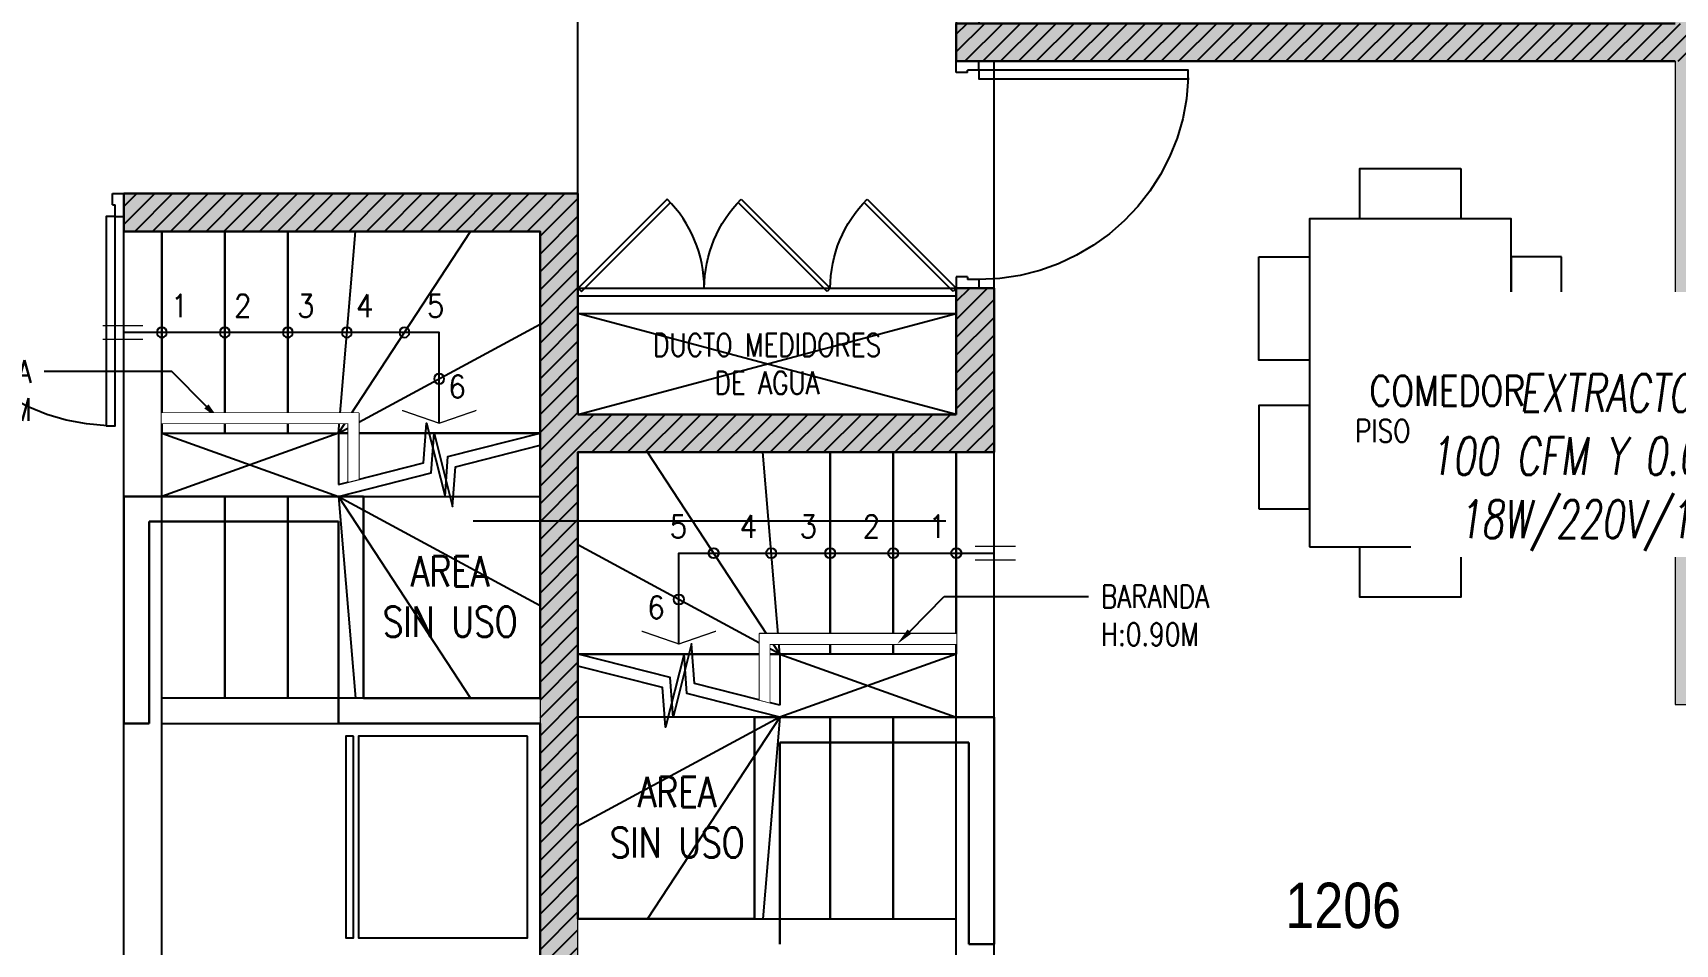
# Model space of a CAD drawing. Header units: millimetres. Extents: x 98 to 155, y -181 to 127.
# Drawn here: x 139.18 to 145.69, y -30.06 to -26.45 of the extents above; entities that cross this region are included whole.
import ezdxf
from ezdxf import colors
from ezdxf.entities.mleader import LeaderData, LeaderLine
from ezdxf.enums import TextEntityAlignment as Align
from ezdxf.math import Vec2, Vec3

# ---------------------------------------------------------------- set-up
doc = ezdxf.new("R2010")
doc.units = ezdxf.units.MM
doc.header["$LTSCALE"] = 15
doc.set_wipeout_variables(frame=1)
for name, pattern in [('CENTER', [2, 1.25, -0.25, 0.25, -0.25]), ('HIDDEN', [0.375, 0.25, -0.125]), ('HIDDEN2', [0.1875, 0.125, -0.0625]), ('X-REF_DP_Arquitectura$0$HIDDEN', [0.375, 0.25, -0.125])]:
    doc.linetypes.add(name, pattern=pattern)
doc.layers.get('0').update_dxf_attribs({"color": 250})
for name, color, linetype in [('A-BARANDAS', 250, 'Continuous'), ('A-CORTE', 250, 'CENTER'), ('A-LINEAS', 250, 'Continuous'), ('A-MOBILIARIO', 250, 'Continuous'), ('A-MURO BAJO', 250, 'Continuous'), ('A-NUMERACIONDEP', 251, 'Continuous'), ('A-PROYECCIONES INT.', 250, 'HIDDEN2'), ('A-TEXTO-ACABADO PISO', 250, 'Continuous'), ('A_30_Equipamiento', 250, 'Continuous'), ('A_50_TextoAmbiente', 252, 'Continuous'), ('A_50_TextoIndicaciones', 250, 'Continuous'), ('A_50_Vigas', 250, 'X-REF_DP_Arquitectura$0$HIDDEN'), ('A_60_HatchEstructuras', 250, 'Continuous'), ('L6 Linea fina', 141, 'Continuous'), ('MURO CF 60', 250, 'Continuous')]:
    doc.layers.add(name, color=color, linetype=linetype)
doc.layers.add('A-MUROS', color=252, linetype='Continuous', lineweight=30)
doc.layers.add('A_20_Estructuras', color=250, linetype='Continuous', lineweight=18)
doc.styles.add('JNV ING', font='romans.shx', dxfattribs={"width": 0.7, "oblique": 8, "height": 0.15})
doc.styles.add('R80', font='ARIALN.TTF', dxfattribs={"height": 2.03})
doc.styles.add('ROMANS', font='romans.shx', dxfattribs={"width": 0.8})
doc.styles.add('TXT_COTAS', font='romans.shx', dxfattribs={"width": 0.8})
pattern_1 = [(45, (128.671876, -2.083635), (-0.03535534, 0.03535534), [])]

# ---------------------------------------------------------------- blocks, each defined once
blk = doc.blocks.new('EF-P112')
at = {"layer": 'A_60_HatchEstructuras'}
h = blk.add_hatch(color=256, dxfattribs=at)
h.dxf.hatch_style = 1
h.paths.add_polyline_path([(-1.6, -4.3), (-3.75, -4.3), (-3.75, -4.45), (-3.3, -4.45), (-3.3, -6.05), (-3.1, -6.05), (-3.1, -4.45), (-1.75, -4.45), (-1.75, -5.5), (-1.6, -5.5)], flags=17)
h.paths.add_polyline_path([(-1.6, -8.35), (-1.7468, -8.35), (-1.75, -8.35), (-1.75, -9.4), (-3.1, -9.4), (-3.1, -7.8), (-3.3, -7.8), (-3.3, -9.4), (-3.75, -9.4), (-3.75, -9.55), (-1.6, -9.55)], flags=17)
h.paths.add_polyline_path([(-4.5, -7), (-1.75, -7), (-1.75, -7.6), (-1.6, -7.6), (-1.6, -7), (1.2, -7), (1.2, -10.95), (1.15, -10.95), (1.15, -11.05), (1.35, -11.05), (1.35, -2.8), (1.15, -2.8), (1.15, -2.9), (1.2, -2.9), (1.2, -6.85), (-1.6, -6.85), (-1.6, -6.25), (-1.75, -6.25), (-1.75, -6.85), (-4.5, -6.85), (-4.5, -4.3), (-4.65, -4.3), (-4.65, -6.85), (-7.5001, -6.85), (-7.5001, -7), (-4.65, -7), (-4.65, -9.55), (-4.5, -9.55)])
h = blk.add_hatch(color=256, dxfattribs=at)
h.dxf.hatch_style = 1
h.paths.add_polyline_path([(-9, -7.525), (-10.8, -7.525), (-10.8, -7.675), (-10.65, -7.675), (-10.65, -7.675), (-9.15, -7.675), (-9.15, -13.79), (-9, -13.79), (-9, -8.55), (-7.35, -8.55), (-7.35, -7.9), (-7.5, -7.9), (-7.5, -8.4), (-9, -8.4)])
h.paths.add_polyline_path([(-10.65, -10.625), (-10.8, -10.625), (-10.8, -13.85), (-10.5, -13.85), (-10.5, -13.7), (-10.65, -13.7)])
h.paths.add_polyline_path([(-7.35, -11.4), (-7.5, -11.4), (-7.5, -13.7), (-7.65, -13.7), (-7.65, -13.85), (-7.35, -13.85)])
at = {"layer": 'A_20_Estructuras'}
blk.add_lwpolyline([(-7.5001, -6.85), (-7.5001, -7), (-4.65, -7), (-4.65, -9.55), (-4.5, -9.55), (-4.5, -7), (-1.75, -7), (-1.75, -7.6), (-1.6, -7.6), (-1.6, -7), (1.2, -7), (1.2, -10.95), (1.15, -10.95), (1.15, -11.05), (1.35, -11.05), (1.35, -2.8)], dxfattribs=at)
blk.add_lwpolyline([(-9, -7.525), (-10.8, -7.525), (-10.8, -7.675), (-10.65, -7.675), (-10.65, -7.675), (-9.15, -7.675), (-9.15, -13.79), (-9, -13.79), (-9, -8.55), (-7.35, -8.55), (-7.35, -7.9), (-7.5, -7.9), (-7.5, -8.4), (-9, -8.4)], close=True, dxfattribs=at)
at = {"layer": 'A_50_Vigas'}
for p, q in [((-9, -8, 0), (-7.5, -8, 0)), ((-9.15, -9.525), (-10.65, -9.525)), ((-9, -10.4), (-7.5, -10.4))]:
    blk.add_line(p, q, dxfattribs=at)
for points in [[(-9, -7.525), (-9, -6.325)], [(-7.35, -7.9), (-7.35, -7)], [(-10.8, -10.625), (-10.8, -7.675)], [(-10.65, -10.625), (-10.65, -7.675)], [(-7.5, -11.4), (-7.5, -8.55)], [(-7.35, -11.4), (-7.35, -8.55)]]:
    blk.add_lwpolyline(points, dxfattribs=at)
blk = doc.blocks.new('*U145')
for p, q in [((0.01, 0.855), (0.01, 0.9)), ((0.055, 0.855), (0.01, 0.855)), ((0.1, 0.865), (0.055, 0.865)), ((0.055, 0.855), (0.055, 0.865)), ((0.1, 0.865), (0.1, 0.9)), ((0.055, 0.045), (0.01, 0.045)), ((0.01, 0.045), (0.01, 0)), ((0.055, 0.045), (0.055, 0.035)), ((0.1, 0.035), (0.055, 0.035)), ((0.1, 0.035), (0.1, 0))]:
    blk.add_line(p, q)
blk.add_lwpolyline([(0.93, 0.07), (0.93, 0.035), (0.1, 0.035), (0.1, 0.07)], close=True)
at = {"linetype": 'HIDDEN2'}
blk.add_arc((0.0995, 0.0339), 0.8311, 2.23015, 89.96723, dxfattribs=at)
blk = doc.blocks.new('ESC1')
at = {"layer": 'A-BARANDAS'}
blk.add_lwpolyline([(-0.76, 0.9923), (-0.76, 0.76), (-1.5, 0.76), (-1.5, 0.72), (-0.72, 0.72), (-0.72, 0.9821)], dxfattribs=at)
at = {"layer": 'A-LINEAS', "linetype": 'Continuous'}
for points in [[(-0.8, 1.05), (-0.4323, 0.9569), (-0.4206, 0.7993), (-0.347, 1.0901), (-0.3353, 0.9324), (0, 0.8475)], [(-0.8, 1.0024), (-0.4622, 0.9169), (-0.4506, 0.7592), (-0.377, 1.0501), (-0.3653, 0.8924), (-0.0003, 0.8)], [(-0.4, 0.7601), (-0.4, 0.4), (-1.65, 0.4)]]:
    blk.add_lwpolyline(points, dxfattribs=at)
at = {"layer": 'A-LINEAS', "const_width": 0.005}
for points in [[(-0.2526, 0.7092), (-0.4, 0.7601), (-0.5474, 0.7092)], [(-1.5742, 0.4271), (-1.7349, 0.4271)], [(-1.5742, 0.3729), (-1.7349, 0.3729)]]:
    blk.add_lwpolyline(points, dxfattribs=at)
at = {"layer": 'A-LINEAS', "linetype": 'Continuous'}
for centre in [(-0.4, 0.5839), (-1.5, 0.4), (-1.25, 0.4), (-1, 0.4), (-0.7663, 0.4), (-0.5381, 0.4)]:
    blk.add_circle(centre, 0.02, dxfattribs=at)
at = {"layer": 'A-MURO BAJO'}
for points in [[(-0.0003, 0.8), (-0.8, 0.8), (-0.8, 1.0024)], [(-0.8, 0.8), (-0.7326, 0)], [(-0.8, 0.8), (-0.2763, 0)], [(-0.8, 0.8), (0, 0.3675)]]:
    blk.add_lwpolyline(points, dxfattribs=at)
for points in [[(-1.5, 0.8), (-1.25, 0.8), (-1.25, 0), (-1.5, 0)], [(-1.25, 0.8), (-1, 0.8), (-1, 0), (-1.25, 0)], [(-1, 0.8), (0, 0.8), (0, 0), (-1, 0)]]:
    blk.add_lwpolyline(points, close=True, dxfattribs=at)
at = {"layer": 'A-PROYECCIONES INT.'}
for points in [[(-1.5, 1.05), (-1.25, 1.05), (-1.25, 1.85), (-1.5, 1.85)], [(-1.25, 1.05), (-1, 1.05), (-1, 1.85), (-1.25, 1.85)], [(-1, 1.05), (0, 1.05), (0, 1.85), (-1, 1.85)]]:
    blk.add_lwpolyline(points, close=True, dxfattribs=at)
for points in [[(-0.8, 1.05), (-0.7326, 1.85)], [(-0.8, 1.05), (-0.2763, 1.85)], [(-0.8, 1.05), (0, 1.4825)], [(-1.5, 1.05), (-1.5, 0.8), (-0.8, 1.05)], [(-0.8, 0.8), (-1.5, 1.05)], [(-0.8, 1.05), (0, 1.05), (0, 0.8475)]]:
    blk.add_lwpolyline(points, dxfattribs=at)
blk.add_wipeout([(-1.5, 0.76), (-1.5, 0.72), (-0.72, 0.72), (-0.72, 0.9821), (-0.76, 0.9923), (-0.76, 0.76)]).dxf.layer = 'A-BARANDAS'
blk = doc.blocks.new('*U136')
at = {"linetype": 'HIDDEN', "ltscale": 0.2}
for p, q in [((0.3534, 0.3534), (0, 0)), ((0.0127, -0.0127), (0.3656, 0.3401)), ((0, 0), (0.0127, -0.0127))]:
    blk.add_line(p, q, dxfattribs=at)
blk.add_arc((0, 0), 0.4995, 0, 45, dxfattribs=at)
blk = doc.blocks.new('A$Cb5611ba7')
for points in [[(0.15, 0.1735), (0.15, -0.0265), (0.56, -0.0265), (0.56, 0.1735)], [(1.15, 0.1735), (1.15, -0.0265), (0.74, -0.0265), (0.74, 0.1735)], [(0, -0.0265), (0, -0.8265), (1.3, -0.8265), (1.3, -0.0265)], [(0, -0.2265), (0, -0.6265), (-0.2, -0.6265), (-0.2, -0.2265)], [(1.5, -0.6265), (1.3, -0.6265), (1.3, -0.2265), (1.5, -0.2265)], [(0.15, -1.0265), (0.15, -0.8265), (0.56, -0.8265), (0.56, -1.0265)], [(1.15, -1.0265), (1.15, -0.8265), (0.74, -0.8265), (0.74, -1.0265)]]:
    blk.add_lwpolyline(points, close=True)
blk = doc.blocks.new('DPTO 65_D1')
at = {"layer": 'A-LINEAS'}
for p, q in [((1.4999, 1.475), (-0.0001, 1.075)), ((0, 1.475), (1.4999, 1.075))]:
    blk.add_line(p, q, dxfattribs=at)
at = {"layer": 'A-MOBILIARIO'}
for p, q in [((1.4999, 1.005), (0, 1.005)), ((1.4999, 0.975), (0, 0.975))]:
    blk.add_line(p, q, dxfattribs=at)
at = {"layer": 'A-MURO BAJO'}
blk.add_line((1.4999, 1.075), (0, 1.075), dxfattribs=at)
at = {"layer": 'A-MUROS'}
for p, q in [((-0.1501, 3.575), (-0.0501, 3.575)), ((1.4999, 1.475), (0, 1.475)), ((0, 0.975), (0, 1.475)), ((1.4999, 0.6), (1.4999, 1.475)), ((0, 0.975), (-0.1501, 0.975)), ((-2.8501, 0.075), (0, 0.075)), ((0, 0.075), (0, -0.075))]:
    blk.add_line(p, q, dxfattribs=at)
blk.add_blockref('ESC1', (1.4999, 1.625))
at = {"layer": 'A-MOBILIARIO', "rotation": 270}
blk.add_blockref('A$Cb5611ba7', (-1.3735, 2), dxfattribs=at)
at = {"layer": 'A-MOBILIARIO', "xscale": -1}
blk.add_blockref('*U145', (0.01, 0.075), dxfattribs=at)
at = {"layer": 'A-PROYECCIONES INT.', "ltscale": 0.25, "xscale": -1, "rotation": 180}
for p in [(0, 0.975), (0.4995, 0.975)]:
    blk.add_blockref('*U136', p, dxfattribs=at)
at = {"layer": 'A-PROYECCIONES INT.', "ltscale": 0.25, "rotation": 180}
blk.add_blockref('*U136', (1.499, 0.975), dxfattribs=at)
at = {"layer": 'A-MUROS'}
for p, q in [((-0.1501, 2.675), (-0.1501, 3.575)), ((-0.0501, 3.575), (-0.0501, 2.775)), ((0.6999, 3.575), (0.6999, 2.775)), ((0.7999, 3.475), (0.7999, 2.675)), ((0.7999, 3.475), (1.4999, 3.475)), ((1.4999, 3.4751), (1.4999, 1.625)), ((-0.0501, 2.775), (0.6999, 2.775)), ((-0.1501, 2.675), (0.7999, 2.675)), ((1.4999, 1.625), (-0.1501, 1.625)), ((-0.1501, 0.975), (-0.1501, 1.625))]:
    blk.add_line(p, q, dxfattribs=at)
blk = doc.blocks.new('_Dot')
at = {"color": 0, "linetype": 'ByBlock', "lineweight": -2}
blk.add_line((-0.5, 0), (-1, 0), dxfattribs=at)
at = {"color": 0, "linetype": 'ByBlock', "const_width": 0.5}
blk.add_lwpolyline([(-0.25, 0, 1), (0.25, 0, 1)], format="xyb", close=True, dxfattribs=at)
blk = doc.blocks.new('TEXTO DUCTOS PT')
at = {"layer": 'A_50_TextoIndicaciones', "insert": (39.1, -8.2), "char_height": 0.09, "width": 1.064578, "attachment_point": 5, "style": 'ROMANS'}
blk.add_mtext('\\pxsm1,qc,t16;DUCTO MEDIDORES DE AGUA', dxfattribs=at)
blk = doc.blocks.new('Cortes-Elev.')
at = {"layer": 'A-CORTE', "linetype": 'CENTER', "ltscale": 0.5}
blk.add_lwpolyline([(-1.966, 27.2284), (51.8601, 27.2284)], dxfattribs=at)
blk = doc.blocks.new('REFRI')
blk.add_wipeout([(0.4, 0), (-0.4, 0), (-0.4, -0.67), (0.4, -0.67)])
blk.add_wipeout([(-0.4, -0.69), (-0.4, -0.72), (0.4, -0.72), (0.4, -0.69)])
for points in [[(-0.4, 0), (-0.4, -0.67), (0.4, -0.67), (0.4, 0)], [(-0.4, -0.69), (-0.4, -0.72), (0.4, -0.72), (0.4, -0.69)]]:
    blk.add_lwpolyline(points, close=True)
blk = doc.blocks.new('DPTO 75_D11')
at = {"layer": 'A-MUROS'}
for p, q in [((0, 0), (-1.8, 0)), ((-0.85, -2.1), (-1.65, -2.1)), ((-1.65, -2.1), (-1.65, -6.265)), ((0, -2.1), (-0.1, -2.1))]:
    blk.add_line(p, q, dxfattribs=at)
at = {"layer": 'A-PROYECCIONES INT.'}
blk.add_line((-0.15, -2.1), (-0.85, -2.1), dxfattribs=at)
at = {"rotation": 180}
blk.add_blockref('ESC1', (-1.65, -0.15), dxfattribs=at)
at = {"layer": 'A_30_Equipamiento', "extrusion": (-4.49068e-08, 3.60284e-08, -1), "zscale": -1.000000000000004, "rotation": 270}
blk.add_blockref('REFRI', (1.6, -2.55, 0), dxfattribs=at)
at = {"layer": 'A-MUROS'}
for p, q in [((0, -0.15), (0, 0)), ((0, -0.15), (-1.65, -0.15)), ((-1.65, -2.0001), (-1.65, -0.15)), ((-0.95, -2.0001), (-0.95, -1.2)), ((0, -1.2), (-0.95, -1.2)), ((0, -1.2), (0, -2.1)), ((-0.85, -2.1), (-0.85, -1.3)), ((-0.1, -1.3), (-0.85, -1.3)), ((-0.1, -2.1), (-0.1, -1.3)), ((-0.95, -2.0001), (-1.65, -2.0001))]:
    blk.add_line(p, q, dxfattribs=at)
at = {"layer": 'A-MOBILIARIO', "rotation": 270}
blk.add_blockref('*U145', (0, 0.01, 0), dxfattribs=at)
blk = doc.blocks.new('Vent SSHH F1')
at = {"layer": 'L6 Linea fina'}
ml = blk.add_multileader_mtext('Standard', dxfattribs=at)
ml.set_content('{\\LEA-01}\\PEXTRACTOR AXIAL\\P100 CFM Y 0.05" C.A.\\P18W/220V/1F/60Hz', color=12, style='JNV ING')
ml.set_leader_properties(color=256, linetype='ByLayer', lineweight=-1)
ml.build(insert=Vec2(0, 0))
ml.multileader.update_dxf_attribs({"dogleg_length": 0.05, "arrow_head_size": 0.15})
ctx = ml.context
ctx.base_point, ctx.char_height, ctx.arrow_head_size, ctx.landing_gap_size, ctx.plane_origin = Vec3(39.7084, -1.4018), 0.15, 0.15, 0.07, Vec3(42.1156, -2.0043)
ctx.text_align_type = 2
notes = []
notes.append((ctx, [(0, (1, 1, 0), (41.6724, -1.4018), (-1, 0), 0.05, [(0, [(42.1246, -1.6921)], 0, [])])]))
ctx.mtext.insert, ctx.mtext.alignment, ctx.mtext.flow_direction = Vec3(41.5524, -1.3018), 3, 5
ctx.mtext.has_bg_fill, ctx.mtext.bg_color, ctx.mtext.bg_scale_factor, ctx.mtext.bg_transparency, ctx.mtext.use_window_bg_color = 1, -1027028792, 1.5, 0, 1
for ctx, leaders in notes:
    for number, flags, end, landing, length, lines in leaders:
        leader = LeaderData()
        leader.index, (leader.has_last_leader_line, leader.has_dogleg_vector, leader.attachment_direction) = number, flags
        leader.last_leader_point, leader.dogleg_vector, leader.dogleg_length = Vec3(end), Vec3(landing), length
        for number, points, colour, breaks in lines:
            line = LeaderLine()
            line.index, line.vertices, line.color, line.breaks = number, Vec3.list(points), colors.encode_raw_color(colour), breaks
            leader.lines.append(line)
        ctx.leaders.append(leader)
ml = blk.add_multileader_mtext('Standard', dxfattribs=at)
ml.set_content('{\\LEA-01}\\PEXTRACTOR AXIAL\\P100 CFM Y 0.05" C.A.\\P18W/220V/1F/60Hz', color=12, style='JNV ING')
ml.set_leader_properties(color=256, linetype='ByLayer', lineweight=-1)
ml.build(insert=Vec2(0, 0))
ml.multileader.update_dxf_attribs({"dogleg_length": 0.05, "arrow_head_size": 0.15})
ctx = ml.context
ctx.base_point, ctx.char_height, ctx.arrow_head_size, ctx.landing_gap_size, ctx.plane_origin = Vec3(39.7084, -3.6399), 0.15, 0.15, 0.07, Vec3(42.1156, -4.2424)
ctx.text_align_type = 2
notes = []
notes.append((ctx, [(0, (1, 1, 0), (41.6724, -3.6399), (-1, 0), 0.05, [(0, [(42.1246, -3.2746)], 0, [])])]))
ctx.mtext.insert, ctx.mtext.alignment, ctx.mtext.flow_direction = Vec3(41.5524, -3.5399), 3, 5
ctx.mtext.has_bg_fill, ctx.mtext.bg_color, ctx.mtext.bg_scale_factor, ctx.mtext.bg_transparency, ctx.mtext.use_window_bg_color = 1, -1027028792, 1.5, 0, 1
for ctx, leaders in notes:
    for number, flags, end, landing, length, lines in leaders:
        leader = LeaderData()
        leader.index, (leader.has_last_leader_line, leader.has_dogleg_vector, leader.attachment_direction) = number, flags
        leader.last_leader_point, leader.dogleg_vector, leader.dogleg_length = Vec3(end), Vec3(landing), length
        for number, points, colour, breaks in lines:
            line = LeaderLine()
            line.index, line.vertices, line.color, line.breaks = number, Vec3.list(points), colors.encode_raw_color(colour), breaks
            leader.lines.append(line)
        ctx.leaders.append(leader)

msp = doc.modelspace()

# ---------------------------------------------------------------- block references
msp.add_blockref('EF-P112', (150.3419, -19.5586))

# ---------------------------------------------------------------- texts
at = {"layer": 'A_50_TextoAmbiente', "insert": (140.8353, -28.5205), "char_height": 0.12, "width": 0.610665, "attachment_point": 2, "style": 'ROMANS'}
msp.add_mtext('AREA SIN USO', dxfattribs=at)
at = {"layer": 'A_50_TextoIndicaciones', "style": 'ROMANS', "width": 0.9}
for s, p in [('1', (139.7282, -27.5729)), ('2', (139.9782, -27.5729)), ('3', (140.2282, -27.5729)), ('4', (140.4619, -27.5729)), ('5', (140.7432, -27.5729)), ('6', (140.8282, -27.8934))]:
    msp.add_text(s, height=0.09, rotation=360, dxfattribs=at).set_placement(p)

# ---------------------------------------------------------------- leaders
at = {"layer": 'A_50_TextoIndicaciones'}
ml = msp.add_multileader_mtext('Standard', dxfattribs=at)
ml.set_content('\\pxsm1;BARANDA \\P\\pt16;H:0.90M', color=256, style='TXT_COTAS')
ml.set_leader_properties(color=256)
ml.build(insert=Vec2(0, 0))
ml.multileader.update_dxf_attribs({"dogleg_length": 0.05, "arrow_head_size": 0.07})
ctx = ml.context
ctx.base_point, ctx.char_height, ctx.arrow_head_size, ctx.landing_gap_size, ctx.plane_origin = Vec3(138.6661, -27.7889), 0.09, 0.07, 0.05, Vec3(139.8822, -28.2297)
ctx.text_align_type = 2
notes = []
notes.append((ctx, [(0, (1, 1, 0), (139.7324, -27.7889), (-1, 0), 0.5069, [(0, [(139.9183, -27.9769)], 0, [])])]))
ctx.mtext.insert, ctx.mtext.width, ctx.mtext.defined_height, ctx.mtext.alignment, ctx.mtext.flow_direction = Vec3(139.1755, -27.7439), 1.149951, 0.8046, 3, 5
for ctx, leaders in notes:
    for number, flags, end, landing, length, lines in leaders:
        leader = LeaderData()
        leader.index, (leader.has_last_leader_line, leader.has_dogleg_vector, leader.attachment_direction) = number, flags
        leader.last_leader_point, leader.dogleg_vector, leader.dogleg_length = Vec3(end), Vec3(landing), length
        for number, points, colour, breaks in lines:
            line = LeaderLine()
            line.index, line.vertices, line.color, line.breaks = number, Vec3.list(points), colors.encode_raw_color(colour), breaks
            leader.lines.append(line)
        ctx.leaders.append(leader)

# ---------------------------------------------------------------- next in the draw order: block references
at = {"xscale": -1}
msp.add_blockref('DPTO 65_D1', (142.8418, -26.4834), dxfattribs=at)

# ---------------------------------------------------------------- next in the draw order: block references
at = {"rotation": 180}
msp.add_blockref('DPTO 65_D1', (142.8418, -26.4834), dxfattribs=at)

# ---------------------------------------------------------------- next in the draw order: hatches: boundary and pattern name
at = {"layer": 'MURO CF 60'}
h = msp.add_hatch(dxfattribs=at)
h.set_pattern_fill('_USER', color=256, scale=0.05, angle=45, pattern_type=0)
h.set_pattern_definition(pattern_1)
h.paths.add_polyline_path([(142.8418, -26.4084), (151.6919, -26.4084), (151.6919, -26.5584), (142.8418, -26.5584)])
h = msp.add_hatch(dxfattribs=at)
h.set_pattern_fill('_USER', color=256, scale=0.05, angle=45, pattern_type=0)
h.set_pattern_definition(pattern_1)
h.paths.add_polyline_path([(142.8419, -27.4584), (142.9919, -27.4584), (142.9919, -27.9584), (142.8419, -27.9584)])

# ---------------------------------------------------------------- next in the draw order: block references
at = {"layer": 'A-CORTE'}
msp.add_blockref('Cortes-Elev.', (101.6419, -55.6083), dxfattribs=at)
at = {"layer": 'A_50_TextoIndicaciones'}
msp.add_blockref('TEXTO DUCTOS PT', (102.9919, -19.5584), dxfattribs=at)

# ---------------------------------------------------------------- next in the draw order: texts
at = {"layer": 'A-TEXTO-ACABADO PISO', "insert": (144.7887, -27.9786), "char_height": 0.09, "attachment_point": 2, "rotation": 359.99998, "style": 'ROMANS'}
msp.add_mtext_dynamic_manual_height_columns('PISO LAMINADO', width=1.20225, gutter_width=12.5, heights=[0], dxfattribs=at)
at = {"layer": 'A_50_TextoAmbiente', "style": 'ROMANS', "width": 0.8}
msp.add_text('COMEDOR', height=0.12, dxfattribs=at).set_placement((144.7886, -27.925), align=Align.CENTER)
at = {"layer": 'A_50_TextoAmbiente', "insert": (141.7353, -29.3955), "char_height": 0.12, "width": 0.610665, "attachment_point": 2, "style": 'ROMANS'}
msp.add_mtext('AREA SIN USO', dxfattribs=at)
at = {"layer": 'A_50_TextoIndicaciones', "style": 'ROMANS', "width": 0.9}
for s, p in [('5', (141.775, -28.4479)), ('4', (142.0525, -28.4479)), ('3', (142.2901, -28.4479)), ('2', (142.5401, -28.4479)), ('1', (142.8016, -28.4479)), ('6', (141.6862, -28.7684))]:
    msp.add_text(s, height=0.09, dxfattribs=at).set_placement(p, align=Align.RIGHT)

# ---------------------------------------------------------------- next in the draw order: leaders
at = {"layer": 'A-NUMERACIONDEP'}
ml = msp.add_multileader_mtext('Standard', dxfattribs=at)
ml.set_content('1206 - Duplex P.1', color=256, style='R80')
ml.set_leader_properties(color=256)
ml.set_arrow_properties(name='DOT')
ml.build(insert=Vec2(0, 0))
ml.multileader.update_dxf_attribs({"leader_type": 0, "has_text_frame": 1, "text_left_attachment_type": 2, "text_right_attachment_type": 2, "dogleg_length": 0.36, "arrow_head_size": 0.06, "scale": 0.06})
ctx = ml.context
ctx.base_point, ctx.scale, ctx.char_height, ctx.arrow_head_size, ctx.landing_gap_size, ctx.plane_origin = Vec3(143.5207, -29.9302), 0.06, 0.18, 0.06, 0.06, Vec3(143.468, -29.9345)
ctx.left_attachment, ctx.right_attachment, ctx.text_align_type = 2, 2, 1
notes = []
notes.append((ctx, [(0, (1, 1, 0), (145.3228, -29.9302), (-1, 0), 0.0917, [(0, [(145.6093, -29.5812)], 0, [])])]))
ctx.mtext.insert, ctx.mtext.width, ctx.mtext.alignment, ctx.mtext.flow_direction = Vec3(144.3759, -29.8148), 1.637716, 2, 5
at = {"layer": 'A_50_TextoIndicaciones'}
ml = msp.add_multileader_mtext('Standard', dxfattribs=at)
ml.set_content('\\pxsm1;BARANDA \\P\\pt16;H:0.90M', color=256, style='TXT_COTAS')
ml.set_leader_properties(color=256)
ml.build(insert=Vec2(0, 0))
ml.multileader.update_dxf_attribs({"dogleg_length": 0.05, "arrow_head_size": 0.07})
ctx = ml.context
ctx.base_point, ctx.char_height, ctx.arrow_head_size, ctx.landing_gap_size, ctx.plane_origin = Vec3(143.3654, -28.6803), 0.09, 0.07, 0.05, Vec3(142.644, -29.1211)
notes.append((ctx, [(0, (1, 1, 0), (142.7939, -28.6803), (1, 0), 0.5716, [(0, [(142.6079, -28.8684)], 0, [])])]))
ctx.mtext.insert, ctx.mtext.width, ctx.mtext.defined_height, ctx.mtext.flow_direction = Vec3(143.4154, -28.6353), 1.149951, 0.8046, 5
for ctx, leaders in notes:
    for number, flags, end, landing, length, lines in leaders:
        leader = LeaderData()
        leader.index, (leader.has_last_leader_line, leader.has_dogleg_vector, leader.attachment_direction) = number, flags
        leader.last_leader_point, leader.dogleg_vector, leader.dogleg_length = Vec3(end), Vec3(landing), length
        for number, points, colour, breaks in lines:
            line = LeaderLine()
            line.index, line.vertices, line.color, line.breaks = number, Vec3.list(points), colors.encode_raw_color(colour), breaks
            leader.lines.append(line)
        ctx.leaders.append(leader)

# ---------------------------------------------------------------- next in the draw order: block references
at = {"xscale": -1}
msp.add_blockref('DPTO 75_D11', (139.5419, -27.0834), dxfattribs=at)

# ---------------------------------------------------------------- next in the draw order: hatches: boundary and pattern name
at = {"layer": 'MURO CF 60'}
h = msp.add_hatch(dxfattribs=at)
h.set_pattern_fill('_USER', color=256, scale=0.05, angle=45, pattern_type=0)
h.set_pattern_definition(pattern_1)
h.paths.add_polyline_path([(139.5419, -27.0834), (141.1919, -27.0834), (141.1919, -27.2334), (139.5419, -27.2334)])
h = msp.add_hatch(dxfattribs=at)
h.set_pattern_fill('_USER', color=256, scale=0.05, angle=45, pattern_type=0)
h.set_pattern_definition(pattern_1)
h.paths.add_polyline_path([(141.1919, -33.3483), (141.3419, -33.3483), (141.3419, -27.0834), (141.1919, -27.0834)])
h = msp.add_hatch(dxfattribs=at)
h.set_pattern_fill('_USER', color=256, scale=0.05, angle=45, pattern_type=0)
h.set_pattern_definition(pattern_1)
h.paths.add_polyline_path([(141.3419, -27.9584), (142.9919, -27.9584), (142.9919, -28.1083), (141.3419, -28.1083)])

# ---------------------------------------------------------------- next in the draw order: block references
at = {"layer": 'L6 Linea fina'}
msp.add_blockref('Vent SSHH F1', (104.7419, -24.0086), dxfattribs=at)

doc.saveas('drawing.dxf')
